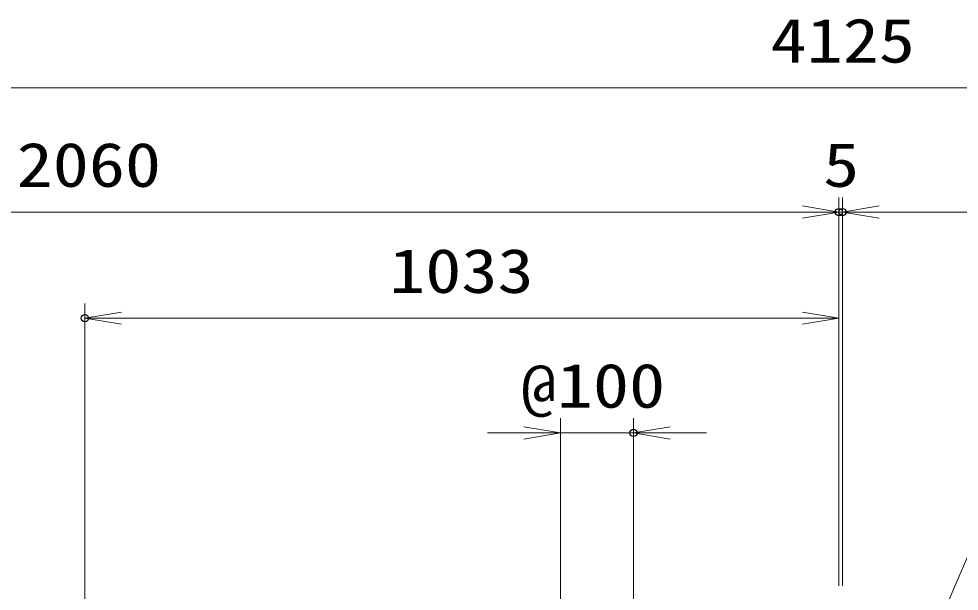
# Model space of a CAD drawing. Units: millimetres at full size. Extents: x -5940 to 5940, y -4200 to 4200.
# Drawn here: x -2924 to -1637, y -216 to 567 of the extents above; entities that cross this region are included whole.
import ezdxf
from ezdxf.enums import TextEntityAlignment as Align

# ---------------------------------------------------------------- set-up
doc = ezdxf.new("R2010")
doc.units = ezdxf.units.MM
doc.header["$LTSCALE"] = 20
doc.header["$PDMODE"] = 32
doc.header["$PDSIZE"] = 10
doc.layers.add('0-6_寸法線', color=4, linetype='Continuous', lineweight=18)
doc.layers.add('0-7_0', color=7, linetype='Continuous', lineweight=18)
doc.layers.add('0-8_Defpoints', color=7, linetype='Continuous')
doc.styles.add('ＭＳ ゴシック', font='')
doc.styles.get('ＭＳ ゴシック').set_extended_font_data('MS Gothic')

# ---------------------------------------------------------------- blocks, each defined once
blk = doc.blocks.new('_Open')
at = {"layer": '0-7_0'}
blk.add_line((-20, 3.333), (0, 0), dxfattribs=at)
blk.add_lwpolyline([(-20, -3.333), (0, 0), (-20, 0)], dxfattribs=at)
blk = doc.blocks.new('S23')
at = {"layer": '0-6_寸法線'}
for points in [[(-3792688.3, 58507479.4), (-3800841.1, 58507479.4), (-3804549.3, 58498854.5), (-3804944.2, 58497935.8)], [(-3804702.4, 58498920.3), (-3804944.2, 58497935.8), (-3804396.1, 58498788.6)]]:
    blk.add_lwpolyline(points, dxfattribs=at)
at = {"layer": '0-6_寸法線', "color": 254, "style": 'ＭＳ ゴシック', "width": 0.75}
blk.add_text('シリンダ-錠', height=1212, dxfattribs=at).set_placement((-3799705.9, 58507876.2), align=Align.BOTTOM_LEFT)

msp = doc.modelspace()

# ---------------------------------------------------------------- linework, layer by layer
at = {"layer": '0-6_寸法線'}
for p, q in [((-3861.32, 472.78), (263.68, 472.78)), ((-1801.32, -208.48), (-1801.32, 322.78)), ((-1801.32, -208.48), (-1801.32, 322.78)), ((-1796.32, -208.48), (-1796.32, 322.78)), ((-1796.32, -208.48), (-1796.32, 322.78)), ((-1801.32, 302.78), (-3861.32, 302.78)), ((-1851.32, 302.78), (-1901.32, 302.78)), ((-1796.32, 302.78), (-1801.32, 302.78)), ((263.68, 302.78), (-1796.32, 302.78)), ((-1746.32, 302.78), (-1696.32, 302.78)), ((-2833.82, -288.48), (-2833.82, 177.6)), ((-1801.32, -208.48), (-1801.32, 177.6)), ((-1801.32, 157.6), (-2833.82, 157.6)), ((-2182.57, -241.48), (-2182.57, 20.56)), ((-2082.57, -241.48), (-2082.57, 20.56)), ((-2232.57, 0.56), (-2282.57, 0.56)), ((-2182.57, 0.56), (-2082.57, 0.56)), ((-2032.57, 0.56), (-1982.57, 0.56))]:
    msp.add_line(p, q, dxfattribs=at)
at = {"layer": '0-8_Defpoints'}
for p in [(-1801.32, 302.78), (-1796.32, 302.78), (-2833.82, 157.6), (-2082.57, 0.56)]:
    msp.add_point(p, dxfattribs=at)

# ---------------------------------------------------------------- block references
at = {"layer": '0-6_寸法線'}
for name, p, xscale, yscale in [('_Open', (-1801.32, 302.78), 2.5, 2.5), ('_Open', (-1801.32, 302.78), 2.5, 2.5), ('_Open', (-1801.32, 157.6), 2.5, 2.5), ('S23', (188501.9, -2925345.27), 0.05, 0.05), ('_Open', (-2182.57, 0.56), 2.5, 2.5)]:
    msp.add_blockref(name, p, dxfattribs=dict(at, xscale=xscale, yscale=yscale))
at = {"layer": '0-6_寸法線', "xscale": 2.5, "yscale": 2.5, "rotation": 180}
for p in [(-1796.32, 302.78), (-1796.32, 302.78), (-2833.82, 157.6), (-2082.57, 0.56)]:
    msp.add_blockref('_Open', p, dxfattribs=at)

# ---------------------------------------------------------------- texts
at = {"layer": '0-6_寸法線', "color": 254, "style": 'ＭＳ ゴシック', "width": 1.2}
for s, p in [('4125', (-1894.82, 489.12)), ('2060', (-2927.32, 319.12)), ('5', (-1822.82, 319.12)), ('1033', (-2417.17, 173.94)), ('@100', (-2236.97, 16.9))]:
    msp.add_text(s, height=60.56, dxfattribs=at).set_placement(p, align=Align.BOTTOM_LEFT)

doc.saveas('drawing.dxf')
